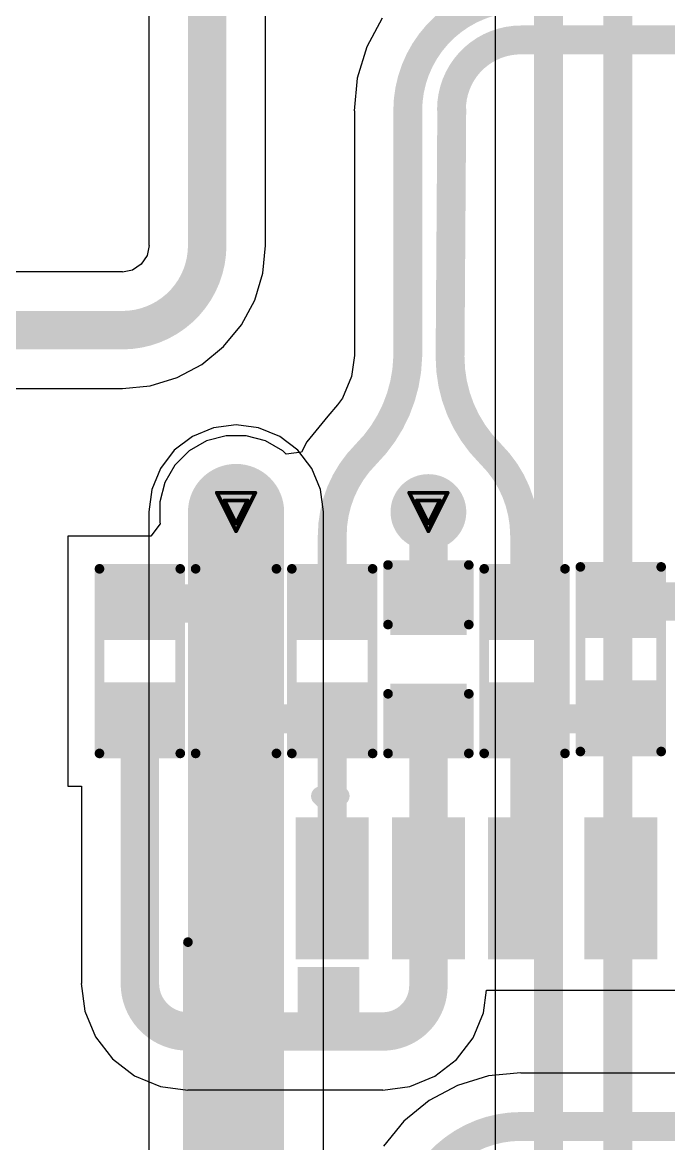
# Model space of a CAD drawing. Header units: inches. Extents: x 0 to 11.4, y 0 to 6.8.
# Drawn here: x 2.265 to 2.601, y 2.562 to 3.145 of the extents above; entities that cross this region are included whole.
import ezdxf

# ---------------------------------------------------------------- set-up
doc = ezdxf.new("R2010")
doc.units = ezdxf.units.IN
doc.header["$MEASUREMENT"] = 0
for name, color, linetype in [('Bottom Layer', 5, 'Continuous'), ('Bottom Overlay', 54, 'Continuous'), ('Bottom Paste', 16, 'Continuous'), ('Bottom Solder', 6, 'Continuous'), ('Drill Drawing', 1, 'Continuous'), ('Top Layer', 1, 'Continuous'), ('Via Holes', 16, 'Continuous')]:
    doc.layers.add(name, color=color, linetype=linetype)

# ---------------------------------------------------------------- blocks, each defined once
blk = doc.blocks.new('H1102NLT_B_3')
at = {"layer": 'Bottom Layer'}
for points in [[(-0.20079, 0.18996), (-0.13504, 0.18996), (-0.13504, 0.16004), (-0.20079, 0.16004)], [(0.20079, 0.16004), (0.13504, 0.16004), (0.13504, 0.18996), (0.20079, 0.18996)], [(-0.20079, 0.13996), (-0.13504, 0.13996), (-0.13504, 0.11004), (-0.20079, 0.11004)], [(0.20079, 0.11004), (0.13504, 0.11004), (0.13504, 0.13996), (0.20079, 0.13996)], [(-0.20079, 0.08996), (-0.13504, 0.08996), (-0.13504, 0.06004), (-0.20079, 0.06004)], [(0.20079, 0.06004), (0.13504, 0.06004), (0.13504, 0.08996), (0.20079, 0.08996)], [(-0.20079, 0.03996), (-0.13504, 0.03996), (-0.13504, 0.01004), (-0.20079, 0.01004)], [(0.20079, 0.01004), (0.13504, 0.01004), (0.13504, 0.03996), (0.20079, 0.03996)], [(-0.20079, -0.01004), (-0.13504, -0.01004), (-0.13504, -0.03996), (-0.20079, -0.03996)], [(0.20079, -0.03996), (0.13504, -0.03996), (0.13504, -0.01004), (0.20079, -0.01004)], [(-0.20079, -0.06004), (-0.13504, -0.06004), (-0.13504, -0.08996), (-0.20079, -0.08996)], [(0.20079, -0.08996), (0.13504, -0.08996), (0.13504, -0.06004), (0.20079, -0.06004)], [(-0.20079, -0.11004), (-0.13504, -0.11004), (-0.13504, -0.13996), (-0.20079, -0.13996)], [(0.20079, -0.13996), (0.13504, -0.13996), (0.13504, -0.11004), (0.20079, -0.11004)], [(-0.20079, -0.16004), (-0.13504, -0.16004), (-0.13504, -0.18996), (-0.20079, -0.18996)], [(0.20079, -0.18996), (0.13504, -0.18996), (0.13504, -0.16004), (0.20079, -0.16004)]]:
    blk.add_hatch(color=5, dxfattribs=at).paths.add_polyline_path(points)
at = {"layer": 'Bottom Overlay'}
blk.add_hatch(color=54, dxfattribs=at).paths.add_polyline_path([(-0.127, -0.193), (-0.095, -0.193), (-0.095, -0.161), (-0.127, -0.161)])
at = {"layer": 'Bottom Paste'}
for points in [[(-0.20079, 0.18996), (-0.13504, 0.18996), (-0.13504, 0.16004), (-0.20079, 0.16004)], [(0.20079, 0.16004), (0.13504, 0.16004), (0.13504, 0.18996), (0.20079, 0.18996)], [(-0.20079, 0.13996), (-0.13504, 0.13996), (-0.13504, 0.11004), (-0.20079, 0.11004)], [(0.20079, 0.11004), (0.13504, 0.11004), (0.13504, 0.13996), (0.20079, 0.13996)], [(-0.20079, 0.08996), (-0.13504, 0.08996), (-0.13504, 0.06004), (-0.20079, 0.06004)], [(0.20079, 0.06004), (0.13504, 0.06004), (0.13504, 0.08996), (0.20079, 0.08996)], [(-0.20079, 0.03996), (-0.13504, 0.03996), (-0.13504, 0.01004), (-0.20079, 0.01004)], [(0.20079, 0.01004), (0.13504, 0.01004), (0.13504, 0.03996), (0.20079, 0.03996)], [(-0.20079, -0.01004), (-0.13504, -0.01004), (-0.13504, -0.03996), (-0.20079, -0.03996)], [(0.20079, -0.03996), (0.13504, -0.03996), (0.13504, -0.01004), (0.20079, -0.01004)], [(-0.20079, -0.06004), (-0.13504, -0.06004), (-0.13504, -0.08996), (-0.20079, -0.08996)], [(0.20079, -0.08996), (0.13504, -0.08996), (0.13504, -0.06004), (0.20079, -0.06004)], [(-0.20079, -0.11004), (-0.13504, -0.11004), (-0.13504, -0.13996), (-0.20079, -0.13996)], [(0.20079, -0.13996), (0.13504, -0.13996), (0.13504, -0.11004), (0.20079, -0.11004)], [(-0.20079, -0.16004), (-0.13504, -0.16004), (-0.13504, -0.18996), (-0.20079, -0.18996)], [(0.20079, -0.18996), (0.13504, -0.18996), (0.13504, -0.16004), (0.20079, -0.16004)]]:
    blk.add_hatch(color=16, dxfattribs=at).paths.add_polyline_path(points)
at = {"layer": 'Bottom Solder'}
for points in [[(-0.20479, 0.19396), (-0.13104, 0.19396), (-0.13104, 0.15604), (-0.20479, 0.15604)], [(0.20479, 0.15604), (0.13104, 0.15604), (0.13104, 0.19396), (0.20479, 0.19396)], [(-0.20479, 0.14396), (-0.13104, 0.14396), (-0.13104, 0.10604), (-0.20479, 0.10604)], [(0.20479, 0.10604), (0.13104, 0.10604), (0.13104, 0.14396), (0.20479, 0.14396)], [(-0.20479, 0.09396), (-0.13104, 0.09396), (-0.13104, 0.05604), (-0.20479, 0.05604)], [(0.20479, 0.05604), (0.13104, 0.05604), (0.13104, 0.09396), (0.20479, 0.09396)], [(-0.20479, 0.04396), (-0.13104, 0.04396), (-0.13104, 0.00604), (-0.20479, 0.00604)], [(0.20479, 0.00604), (0.13104, 0.00604), (0.13104, 0.04396), (0.20479, 0.04396)], [(-0.20479, -0.00604), (-0.13104, -0.00604), (-0.13104, -0.04396), (-0.20479, -0.04396)], [(0.20479, -0.04396), (0.13104, -0.04396), (0.13104, -0.00604), (0.20479, -0.00604)], [(-0.20479, -0.05604), (-0.13104, -0.05604), (-0.13104, -0.09396), (-0.20479, -0.09396)], [(0.20479, -0.09396), (0.13104, -0.09396), (0.13104, -0.05604), (0.20479, -0.05604)], [(-0.20479, -0.10604), (-0.13104, -0.10604), (-0.13104, -0.14396), (-0.20479, -0.14396)], [(0.20479, -0.14396), (0.13104, -0.14396), (0.13104, -0.10604), (0.20479, -0.10604)], [(-0.20479, -0.15604), (-0.13104, -0.15604), (-0.13104, -0.19396), (-0.20479, -0.19396)], [(0.20479, -0.19396), (0.13104, -0.19396), (0.13104, -0.15604), (0.20479, -0.15604)]]:
    blk.add_hatch(color=6, dxfattribs=at).paths.add_polyline_path(points)
at = {"layer": 'Bottom Overlay'}
for points, const_width in [([(0.13996, 0.25), (-0.13996, 0.25)], 0.005), ([(-0.21091, -0.176), (-0.21591, -0.171)], 0.01), ([(-0.21591, -0.181), (-0.21591, -0.171)], 0.01), ([(-0.21591, -0.181), (-0.21091, -0.176)], 0.01), ([(0.13996, -0.25), (-0.13996, -0.25)], 0.005)]:
    blk.add_lwpolyline(points, dxfattribs=dict(at, const_width=const_width))
for points, const_width in [([(-0.14121, 0.25, 1), (-0.13871, 0.25, 1)], 0.0025), ([(0.13871, 0.25, 1), (0.14121, 0.25, 1)], 0.0025), ([(-0.21841, -0.171, 1), (-0.21341, -0.171, 1)], 0.005), ([(-0.21841, -0.171, 1), (-0.21341, -0.171, 1)], 0.005), ([(-0.21341, -0.176, 1), (-0.20841, -0.176, 1)], 0.005), ([(-0.21341, -0.176, 1), (-0.20841, -0.176, 1)], 0.005), ([(-0.21841, -0.181, 1), (-0.21341, -0.181, 1)], 0.005), ([(-0.21841, -0.181, 1), (-0.21341, -0.181, 1)], 0.005), ([(-0.14121, -0.25, 1), (-0.13871, -0.25, 1)], 0.0025), ([(0.13871, -0.25, 1), (0.14121, -0.25, 1)], 0.0025)]:
    blk.add_lwpolyline(points, format="xyb", close=True, dxfattribs=dict(at, const_width=const_width))
blk = doc.blocks.new('R___0603_B_45')
at = {"layer": 'Bottom Layer'}
for points in [[(-0.045, -0.0175), (-0.045, 0.0175), (-0.015, 0.0175), (-0.015, -0.0175)], [(0.015, -0.0175), (0.015, 0.0175), (0.045, 0.0175), (0.045, -0.0175)]]:
    blk.add_hatch(color=5, dxfattribs=at).paths.add_polyline_path(points)
at = {"layer": 'Bottom Paste'}
for points in [[(-0.045, -0.0175), (-0.045, 0.0175), (-0.015, 0.0175), (-0.015, -0.0175)], [(0.015, -0.0175), (0.015, 0.0175), (0.045, 0.0175), (0.045, -0.0175)]]:
    blk.add_hatch(color=16, dxfattribs=at).paths.add_polyline_path(points)
at = {"layer": 'Bottom Solder'}
for points in [[(-0.049, -0.0215), (-0.049, 0.0215), (-0.011, 0.0215), (-0.011, -0.0215)], [(0.011, -0.0215), (0.011, 0.0215), (0.049, 0.0215), (0.049, -0.0215)]]:
    blk.add_hatch(color=6, dxfattribs=at).paths.add_polyline_path(points)
at = {"layer": 'Bottom Overlay', "const_width": 0.005}
for points in [[(-0.048, -0.021), (-0.048, 0.021)], [(0.048, 0.021), (-0.048, 0.021)], [(0.048, -0.021), (0.048, 0.021)], [(0.048, -0.021), (-0.048, -0.021)]]:
    blk.add_lwpolyline(points, dxfattribs=at)
at = {"layer": 'Bottom Overlay', "const_width": 0.0025}
for points in [[(-0.04925, 0.021, 1), (-0.04675, 0.021, 1)], [(-0.04925, 0.021, 1), (-0.04675, 0.021, 1)], [(0.04675, 0.021, 1), (0.04925, 0.021, 1)], [(0.04675, 0.021, 1), (0.04925, 0.021, 1)], [(-0.04925, -0.021, 1), (-0.04675, -0.021, 1)], [(-0.04925, -0.021, 1), (-0.04675, -0.021, 1)], [(0.04675, -0.021, 1), (0.04925, -0.021, 1)], [(0.04675, -0.021, 1), (0.04925, -0.021, 1)]]:
    blk.add_lwpolyline(points, format="xyb", close=True, dxfattribs=at)
blk = doc.blocks.new('R___0603_B_47')
at = {"layer": 'Bottom Layer'}
for points in [[(-0.045, -0.0175), (-0.045, 0.0175), (-0.015, 0.0175), (-0.015, -0.0175)], [(0.015, -0.0175), (0.015, 0.0175), (0.045, 0.0175), (0.045, -0.0175)]]:
    blk.add_hatch(color=5, dxfattribs=at).paths.add_polyline_path(points)
at = {"layer": 'Bottom Paste'}
for points in [[(-0.045, -0.0175), (-0.045, 0.0175), (-0.015, 0.0175), (-0.015, -0.0175)], [(0.015, -0.0175), (0.015, 0.0175), (0.045, 0.0175), (0.045, -0.0175)]]:
    blk.add_hatch(color=16, dxfattribs=at).paths.add_polyline_path(points)
at = {"layer": 'Bottom Solder'}
for points in [[(-0.049, -0.0215), (-0.049, 0.0215), (-0.011, 0.0215), (-0.011, -0.0215)], [(0.011, -0.0215), (0.011, 0.0215), (0.049, 0.0215), (0.049, -0.0215)]]:
    blk.add_hatch(color=6, dxfattribs=at).paths.add_polyline_path(points)
at = {"layer": 'Bottom Overlay', "const_width": 0.005}
for points in [[(-0.048, -0.021), (-0.048, 0.021)], [(0.048, 0.021), (-0.048, 0.021)], [(0.048, -0.021), (0.048, 0.021)], [(0.048, -0.021), (-0.048, -0.021)]]:
    blk.add_lwpolyline(points, dxfattribs=at)
at = {"layer": 'Bottom Overlay', "const_width": 0.0025}
for points in [[(-0.04925, 0.021, 1), (-0.04675, 0.021, 1)], [(-0.04925, 0.021, 1), (-0.04675, 0.021, 1)], [(0.04675, 0.021, 1), (0.04925, 0.021, 1)], [(0.04675, 0.021, 1), (0.04925, 0.021, 1)], [(-0.04925, -0.021, 1), (-0.04675, -0.021, 1)], [(-0.04925, -0.021, 1), (-0.04675, -0.021, 1)], [(0.04675, -0.021, 1), (0.04925, -0.021, 1)], [(0.04675, -0.021, 1), (0.04925, -0.021, 1)]]:
    blk.add_lwpolyline(points, format="xyb", close=True, dxfattribs=at)
blk = doc.blocks.new('R___0603_B_48')
at = {"layer": 'Bottom Layer'}
for points in [[(-0.045, -0.0175), (-0.045, 0.0175), (-0.015, 0.0175), (-0.015, -0.0175)], [(0.015, -0.0175), (0.015, 0.0175), (0.045, 0.0175), (0.045, -0.0175)]]:
    blk.add_hatch(color=5, dxfattribs=at).paths.add_polyline_path(points)
at = {"layer": 'Bottom Paste'}
for points in [[(-0.045, -0.0175), (-0.045, 0.0175), (-0.015, 0.0175), (-0.015, -0.0175)], [(0.015, -0.0175), (0.015, 0.0175), (0.045, 0.0175), (0.045, -0.0175)]]:
    blk.add_hatch(color=16, dxfattribs=at).paths.add_polyline_path(points)
at = {"layer": 'Bottom Solder'}
for points in [[(-0.049, -0.0215), (-0.049, 0.0215), (-0.011, 0.0215), (-0.011, -0.0215)], [(0.011, -0.0215), (0.011, 0.0215), (0.049, 0.0215), (0.049, -0.0215)]]:
    blk.add_hatch(color=6, dxfattribs=at).paths.add_polyline_path(points)
at = {"layer": 'Bottom Overlay', "const_width": 0.005}
for points in [[(-0.048, -0.021), (-0.048, 0.021)], [(0.048, 0.021), (-0.048, 0.021)], [(0.048, -0.021), (0.048, 0.021)], [(0.048, -0.021), (-0.048, -0.021)]]:
    blk.add_lwpolyline(points, dxfattribs=at)
at = {"layer": 'Bottom Overlay', "const_width": 0.0025}
for points in [[(-0.04925, 0.021, 1), (-0.04675, 0.021, 1)], [(-0.04925, 0.021, 1), (-0.04675, 0.021, 1)], [(0.04675, 0.021, 1), (0.04925, 0.021, 1)], [(0.04675, 0.021, 1), (0.04925, 0.021, 1)], [(-0.04925, -0.021, 1), (-0.04675, -0.021, 1)], [(-0.04925, -0.021, 1), (-0.04675, -0.021, 1)], [(0.04675, -0.021, 1), (0.04925, -0.021, 1)], [(0.04675, -0.021, 1), (0.04925, -0.021, 1)]]:
    blk.add_lwpolyline(points, format="xyb", close=True, dxfattribs=at)
blk = doc.blocks.new('R___0603_B_49')
at = {"layer": 'Bottom Layer'}
for points in [[(-0.045, -0.0175), (-0.045, 0.0175), (-0.015, 0.0175), (-0.015, -0.0175)], [(0.015, -0.0175), (0.015, 0.0175), (0.045, 0.0175), (0.045, -0.0175)]]:
    blk.add_hatch(color=5, dxfattribs=at).paths.add_polyline_path(points)
at = {"layer": 'Bottom Paste'}
for points in [[(-0.045, -0.0175), (-0.045, 0.0175), (-0.015, 0.0175), (-0.015, -0.0175)], [(0.015, -0.0175), (0.015, 0.0175), (0.045, 0.0175), (0.045, -0.0175)]]:
    blk.add_hatch(color=16, dxfattribs=at).paths.add_polyline_path(points)
at = {"layer": 'Bottom Solder'}
for points in [[(-0.049, -0.0215), (-0.049, 0.0215), (-0.011, 0.0215), (-0.011, -0.0215)], [(0.011, -0.0215), (0.011, 0.0215), (0.049, 0.0215), (0.049, -0.0215)]]:
    blk.add_hatch(color=6, dxfattribs=at).paths.add_polyline_path(points)
at = {"layer": 'Bottom Overlay', "const_width": 0.005}
for points in [[(-0.048, -0.021), (-0.048, 0.021)], [(0.048, 0.021), (-0.048, 0.021)], [(0.048, -0.021), (0.048, 0.021)], [(0.048, -0.021), (-0.048, -0.021)]]:
    blk.add_lwpolyline(points, dxfattribs=at)
at = {"layer": 'Bottom Overlay', "const_width": 0.0025}
for points in [[(-0.04925, 0.021, 1), (-0.04675, 0.021, 1)], [(-0.04925, 0.021, 1), (-0.04675, 0.021, 1)], [(0.04675, 0.021, 1), (0.04925, 0.021, 1)], [(0.04675, 0.021, 1), (0.04925, 0.021, 1)], [(-0.04925, -0.021, 1), (-0.04675, -0.021, 1)], [(-0.04925, -0.021, 1), (-0.04675, -0.021, 1)], [(0.04675, -0.021, 1), (0.04925, -0.021, 1)], [(0.04675, -0.021, 1), (0.04925, -0.021, 1)]]:
    blk.add_lwpolyline(points, format="xyb", close=True, dxfattribs=at)
blk = doc.blocks.new('R___0603_B_50')
at = {"layer": 'Bottom Layer'}
for points in [[(-0.045, -0.0175), (-0.045, 0.0175), (-0.015, 0.0175), (-0.015, -0.0175)], [(0.015, -0.0175), (0.015, 0.0175), (0.045, 0.0175), (0.045, -0.0175)]]:
    blk.add_hatch(color=5, dxfattribs=at).paths.add_polyline_path(points)
at = {"layer": 'Bottom Paste'}
for points in [[(-0.045, -0.0175), (-0.045, 0.0175), (-0.015, 0.0175), (-0.015, -0.0175)], [(0.015, -0.0175), (0.015, 0.0175), (0.045, 0.0175), (0.045, -0.0175)]]:
    blk.add_hatch(color=16, dxfattribs=at).paths.add_polyline_path(points)
at = {"layer": 'Bottom Solder'}
for points in [[(-0.049, -0.0215), (-0.049, 0.0215), (-0.011, 0.0215), (-0.011, -0.0215)], [(0.011, -0.0215), (0.011, 0.0215), (0.049, 0.0215), (0.049, -0.0215)]]:
    blk.add_hatch(color=6, dxfattribs=at).paths.add_polyline_path(points)
at = {"layer": 'Bottom Overlay', "const_width": 0.005}
for points in [[(-0.048, -0.021), (-0.048, 0.021)], [(0.048, 0.021), (-0.048, 0.021)], [(0.048, -0.021), (0.048, 0.021)], [(0.048, -0.021), (-0.048, -0.021)]]:
    blk.add_lwpolyline(points, dxfattribs=at)
at = {"layer": 'Bottom Overlay', "const_width": 0.0025}
for points in [[(-0.04925, 0.021, 1), (-0.04675, 0.021, 1)], [(-0.04925, 0.021, 1), (-0.04675, 0.021, 1)], [(0.04675, 0.021, 1), (0.04925, 0.021, 1)], [(0.04675, 0.021, 1), (0.04925, 0.021, 1)], [(-0.04925, -0.021, 1), (-0.04675, -0.021, 1)], [(-0.04925, -0.021, 1), (-0.04675, -0.021, 1)], [(0.04675, -0.021, 1), (0.04925, -0.021, 1)], [(0.04675, -0.021, 1), (0.04925, -0.021, 1)]]:
    blk.add_lwpolyline(points, format="xyb", close=True, dxfattribs=at)
blk = doc.blocks.new('C___0603_B_66')
at = {"layer": 'Bottom Layer'}
for points in [[(-0.045, -0.0175), (-0.045, 0.0175), (-0.015, 0.0175), (-0.015, -0.0175)], [(0.015, -0.0175), (0.015, 0.0175), (0.045, 0.0175), (0.045, -0.0175)]]:
    blk.add_hatch(color=5, dxfattribs=at).paths.add_polyline_path(points)
at = {"layer": 'Bottom Paste'}
for points in [[(-0.045, -0.0175), (-0.045, 0.0175), (-0.015, 0.0175), (-0.015, -0.0175)], [(0.015, -0.0175), (0.015, 0.0175), (0.045, 0.0175), (0.045, -0.0175)]]:
    blk.add_hatch(color=16, dxfattribs=at).paths.add_polyline_path(points)
at = {"layer": 'Bottom Solder'}
for points in [[(-0.04736, -0.01986), (-0.04736, 0.01986), (-0.01264, 0.01986), (-0.01264, -0.01986)], [(0.01264, -0.01986), (0.01264, 0.01986), (0.04736, 0.01986), (0.04736, -0.01986)]]:
    blk.add_hatch(color=6, dxfattribs=at).paths.add_polyline_path(points)
at = {"layer": 'Bottom Overlay', "const_width": 0.005}
for points in [[(-0.018, 0.021), (-0.049, 0.021)], [(-0.049, -0.021), (-0.049, 0.021)], [(0.049, 0.021), (0.018, 0.021)], [(0.049, -0.021), (0.049, 0.021)], [(-0.018, -0.021), (-0.049, -0.021)], [(0.049, -0.021), (0.018, -0.021)]]:
    blk.add_lwpolyline(points, dxfattribs=at)
at = {"layer": 'Bottom Overlay', "const_width": 0.0025}
for points in [[(-0.05025, 0.021, 1), (-0.04775, 0.021, 1)], [(-0.05025, 0.021, 1), (-0.04775, 0.021, 1)], [(-0.01925, 0.021, 1), (-0.01675, 0.021, 1)], [(0.01675, 0.021, 1), (0.01925, 0.021, 1)], [(0.04775, 0.021, 1), (0.05025, 0.021, 1)], [(0.04775, 0.021, 1), (0.05025, 0.021, 1)], [(-0.05025, -0.021, 1), (-0.04775, -0.021, 1)], [(-0.05025, -0.021, 1), (-0.04775, -0.021, 1)], [(-0.01925, -0.021, 1), (-0.01675, -0.021, 1)], [(0.01675, -0.021, 1), (0.01925, -0.021, 1)], [(0.04775, -0.021, 1), (0.05025, -0.021, 1)], [(0.04775, -0.021, 1), (0.05025, -0.021, 1)]]:
    blk.add_lwpolyline(points, format="xyb", close=True, dxfattribs=at)

msp = doc.modelspace()

# ---------------------------------------------------------------- hatches: boundary and pattern name
at = {"layer": 'Bottom Layer'}
h = msp.add_hatch(color=5, dxfattribs=at)
edge = h.paths.add_edge_path()
edge.add_arc((2.3761, 2.89045), 0.01969, 0, 360)
h = msp.add_hatch(color=5, dxfattribs=at)
edge = h.paths.add_edge_path()
edge.add_arc((2.4761, 2.89045), 0.01969, 0, 360)
at = {"layer": 'Top Layer'}
h = msp.add_hatch(color=1, dxfattribs=at)
edge = h.paths.add_edge_path()
edge.add_arc((2.3761, 2.89045), 0.01969, 0, 360)
h = msp.add_hatch(color=1, dxfattribs=at)
edge = h.paths.add_edge_path()
edge.add_arc((2.4761, 2.89045), 0.01969, 0, 360)
at = {"layer": 'Via Holes'}
h = msp.add_hatch(color=7, dxfattribs=at)
edge = h.paths.add_edge_path()
edge.add_arc((2.3761, 2.89045), 0.01181, 0, 360)
h = msp.add_hatch(color=7, dxfattribs=at)
edge = h.paths.add_edge_path()
edge.add_arc((2.4761, 2.89045), 0.01181, 0, 360)

# ---------------------------------------------------------------- linework, layer by layer
at = {"layer": 'Bottom Layer'}
for p, q in [((2.33084, 3.562), (2.33084, 3.0291)), ((2.39136, 3.0291), (2.39136, 3.562)), ((2.45205, 3.14732), (2.44403, 3.13232)), ((2.44403, 3.13232), (2.4391, 3.11605)), ((2.4391, 3.11605), (2.43743, 3.09912)), ((2.43743, 3.09912), (2.43761, 3.09912)), ((2.43761, 3.09912), (2.43761, 2.97178)), ((2.33085, 3.02902), (2.32981, 3.02379)), ((2.33084, 3.0291), (2.33085, 3.02902)), ((2.39003, 3.01458), (2.39146, 3.0291)), ((2.39146, 3.0291), (2.39136, 3.0291)), ((2.32981, 3.02379), (2.32681, 3.0193)), ((2.317, 3.01526), (2.19386, 3.01526)), ((2.31708, 3.01525), (2.317, 3.01526)), ((2.32231, 3.01629), (2.31708, 3.01525)), ((2.32681, 3.0193), (2.32231, 3.01629)), ((2.38579, 3.00061), (2.39003, 3.01458)), ((2.37891, 2.98773), (2.38579, 3.00061)), ((2.36965, 2.97645), (2.37891, 2.98773)), ((2.35837, 2.96719), (2.36965, 2.97645)), ((2.43761, 2.97178), (2.43618, 2.96091)), ((2.34549, 2.96031), (2.35837, 2.96719)), ((2.33153, 2.95607), (2.34549, 2.96031)), ((2.43618, 2.96091), (2.43151, 2.94965)), ((2.19386, 2.95474), (2.317, 2.95474)), ((2.317, 2.95464), (2.33153, 2.95607)), ((2.317, 2.95474), (2.317, 2.95464)), ((2.42882, 2.94614), (2.42386, 2.9402)), ((2.43151, 2.94965), (2.42882, 2.94614)), ((2.42386, 2.9402), (2.41295, 2.92691)), ((2.42386, 2.9402), (2.42386, 2.9402)), ((2.36078, 2.92743), (2.35173, 2.92221)), ((2.37088, 2.93014), (2.36078, 2.92743)), ((2.38133, 2.93014), (2.37088, 2.93014)), ((2.39142, 2.92743), (2.38133, 2.93014)), ((2.40047, 2.92221), (2.39142, 2.92743)), ((2.35173, 2.92221), (2.34435, 2.91482)), ((2.40222, 2.92046), (2.40047, 2.92221)), ((2.41013, 2.92163), (2.40222, 2.92046)), ((2.41295, 2.92691), (2.41013, 2.92163)), ((2.34435, 2.91482), (2.33912, 2.90577)), ((2.33912, 2.90577), (2.33642, 2.89568)), ((2.33642, 2.89568), (2.33642, 2.88523)), ((2.33668, 2.88424), (2.33181, 2.87789)), ((2.33642, 2.88523), (2.33668, 2.88424)), ((2.33181, 2.87789), (2.2886, 2.87789)), ((2.2886, 2.87789), (2.2886, 2.80789)), ((2.2886, 2.80789), (2.2886, 2.74789)), ((2.2886, 2.74789), (2.29584, 2.74789)), ((2.29584, 2.74789), (2.29584, 2.64528)), ((2.29584, 2.64528), (2.29563, 2.64528)), ((2.29563, 2.64528), (2.29752, 2.63092)), ((2.50472, 2.62998), (2.50628, 2.64184)), ((2.50628, 2.64184), (2.68162, 2.64184)), ((2.29752, 2.63092), (2.30306, 2.61754)), ((2.49931, 2.61691), (2.50472, 2.62998)), ((2.30306, 2.61754), (2.31188, 2.60606)), ((2.4907, 2.60569), (2.49931, 2.61691)), ((2.31188, 2.60606), (2.32336, 2.59724)), ((2.47947, 2.59708), (2.4907, 2.60569)), ((2.32336, 2.59724), (2.33674, 2.5917)), ((2.46641, 2.59166), (2.47947, 2.59708)), ((2.50741, 2.59715), (2.49128, 2.59226)), ((2.52419, 2.5988), (2.50741, 2.59715)), ((2.52419, 2.59863), (2.52419, 2.5988)), ((2.69133, 2.59863), (2.52419, 2.59863)), ((2.33674, 2.5917), (2.3511, 2.58981)), ((2.3511, 2.58981), (2.3511, 2.59002)), ((2.3511, 2.59002), (2.45238, 2.59002)), ((2.45238, 2.58982), (2.46641, 2.59166)), ((2.45238, 2.59002), (2.45238, 2.58982)), ((2.49128, 2.59226), (2.47641, 2.58431)), ((2.47641, 2.58431), (2.46338, 2.57361)), ((2.46338, 2.57361), (2.45268, 2.56058))]:
    msp.add_line(p, q, dxfattribs=at)
for points, const_width in [([(2.3611, 3.0291), (2.3611, 3.562)], 0.02), ([(2.52419, 3.13596), (3.19735, 3.13596)], 0.015), ([(2.46535, 2.97108), (2.46535, 3.09912)], 0.015), ([(2.48735, 2.97108), (2.48824, 3.09987)], 0.015), ([(2.168, 2.985), (2.317, 2.985)], 0.02), ([(2.50811, 2.92094), (2.5086, 2.92045)], 0.015), ([(2.3761, 2.84289), (2.3761, 2.89045)], 0.02), ([(2.4761, 2.84389), (2.4761, 2.89045)], 0.02), ([(2.4261, 2.84289), (2.4261, 2.8782)], 0.015), ([(2.5261, 2.84289), (2.5261, 2.8782)], 0.015), ([(2.3261, 2.84289), (2.3761, 2.84289)], 0.02), ([(2.5761, 2.84389), (2.6251, 2.84389)], 0.02), ([(2.4761, 2.69472), (2.4761, 2.78389)], 0.02), ([(2.3261, 2.64528), (2.3261, 2.78289)], 0.02), ([(2.3761, 2.78289), (2.4261, 2.78289)], 0.015), ([(2.4261, 2.69472), (2.4261, 2.78289)], 0.015), ([(2.5261, 2.78289), (2.5751, 2.78289)], 0.015), ([(2.5261, 2.69472), (2.5261, 2.78289)], 0.015), ([(2.4761, 2.644), (2.4761, 2.69472)], 0.02), ([(2.3511, 2.62028), (2.45238, 2.62028)], 0.02), ([(2.52419, 2.57089), (2.87767, 2.57089)], 0.015)]:
    msp.add_lwpolyline(points, dxfattribs=dict(at, const_width=const_width))
for points, const_width in [([(2.46535, 3.09912, -0.414214), (2.52419, 3.15796)], 0.015), ([(2.4881, 3.09988, -0.414214), (2.52419, 3.13596)], 0.015), ([(2.3611, 3.0291, -0.414214), (2.317, 2.985)], 0.02), ([(2.46535, 2.97108, -0.192178), (2.4436, 2.92045)], 0.015), ([(2.50811, 2.92094, -0.198912), (2.48735, 2.97108)], 0.015), ([(2.4261, 2.8782, -0.198912), (2.4436, 2.92045)], 0.015), ([(2.5086, 2.92045, -0.198912), (2.5261, 2.8782)], 0.015), ([(2.5761, 2.78389, -0.414214), (2.5751, 2.78289)], 0.015), ([(2.3511, 2.62028, -0.414214), (2.3261, 2.64528)], 0.02), ([(2.4761, 2.644, -0.414214), (2.45238, 2.62028)], 0.02), ([(2.4661, 2.5128, -0.414214), (2.52419, 2.57089)], 0.015)]:
    msp.add_lwpolyline(points, format="xyb", dxfattribs=dict(at, const_width=const_width))
for points, const_width in [([(2.52044, 3.13596, 1), (2.52794, 3.13596, 1)], 0.0075), ([(2.52044, 3.13596, 1), (2.52794, 3.13596, 1)], 0.0075), ([(2.4616, 3.09912, 1), (2.4691, 3.09912, 1)], 0.0075), ([(2.4616, 3.09912, 1), (2.4691, 3.09912, 1)], 0.0075), ([(2.48435, 3.09988, 1), (2.49185, 3.09988, 1)], 0.0075), ([(2.48449, 3.09987, 1), (2.49199, 3.09987, 1)], 0.0075), ([(2.3561, 3.0291, 1), (2.3661, 3.0291, 1)], 0.01), ([(2.3561, 3.0291, 1), (2.3661, 3.0291, 1)], 0.01), ([(2.312, 2.985, 1), (2.322, 2.985, 1)], 0.01), ([(2.312, 2.985, 1), (2.322, 2.985, 1)], 0.01), ([(2.4616, 2.97108, 1), (2.4691, 2.97108, 1)], 0.0075), ([(2.4616, 2.97108, 1), (2.4691, 2.97108, 1)], 0.0075), ([(2.4836, 2.97108, 1), (2.4911, 2.97108, 1)], 0.0075), ([(2.4836, 2.97108, 1), (2.4911, 2.97108, 1)], 0.0075), ([(2.43985, 2.92045, 1), (2.44735, 2.92045, 1)], 0.0075), ([(2.43985, 2.92045, 1), (2.44735, 2.92045, 1)], 0.0075), ([(2.50436, 2.92094, 1), (2.51186, 2.92094, 1)], 0.0075), ([(2.50436, 2.92094, 1), (2.51186, 2.92094, 1)], 0.0075), ([(2.50485, 2.92045, 1), (2.51235, 2.92045, 1)], 0.0075), ([(2.50485, 2.92045, 1), (2.51235, 2.92045, 1)], 0.0075), ([(2.3711, 2.89045, 1), (2.3811, 2.89045, 1)], 0.01), ([(2.4711, 2.89045, 1), (2.4811, 2.89045, 1)], 0.01), ([(2.42235, 2.8782, 1), (2.42985, 2.8782, 1)], 0.0075), ([(2.42235, 2.8782, 1), (2.42985, 2.8782, 1)], 0.0075), ([(2.52235, 2.8782, 1), (2.52985, 2.8782, 1)], 0.0075), ([(2.52235, 2.8782, 1), (2.52985, 2.8782, 1)], 0.0075), ([(2.3211, 2.84289, 1), (2.3311, 2.84289, 1)], 0.01), ([(2.3711, 2.84289, 1), (2.3811, 2.84289, 1)], 0.01), ([(2.3711, 2.84289, 1), (2.3811, 2.84289, 1)], 0.01), ([(2.4711, 2.84389, 1), (2.4811, 2.84389, 1)], 0.01), ([(2.5711, 2.84389, 1), (2.5811, 2.84389, 1)], 0.01), ([(2.42235, 2.84289, 1), (2.42985, 2.84289, 1)], 0.0075), ([(2.52235, 2.84289, 1), (2.52985, 2.84289, 1)], 0.0075), ([(2.4711, 2.78389, 1), (2.4811, 2.78389, 1)], 0.01), ([(2.3211, 2.78289, 1), (2.3311, 2.78289, 1)], 0.01), ([(2.37235, 2.78289, 1), (2.37985, 2.78289, 1)], 0.0075), ([(2.42235, 2.78289, 1), (2.42985, 2.78289, 1)], 0.0075), ([(2.42235, 2.78289, 1), (2.42985, 2.78289, 1)], 0.0075), ([(2.52235, 2.78289, 1), (2.52985, 2.78289, 1)], 0.0075), ([(2.52235, 2.78289, 1), (2.52985, 2.78289, 1)], 0.0075), ([(2.57135, 2.78289, 1), (2.57885, 2.78289, 1)], 0.0075), ([(2.57135, 2.78289, 1), (2.57885, 2.78289, 1)], 0.0075), ([(2.57235, 2.78389, 1), (2.57985, 2.78389, 1)], 0.0075), ([(2.42235, 2.69472, 1), (2.42985, 2.69472, 1)], 0.0075), ([(2.4711, 2.69472, 1), (2.4811, 2.69472, 1)], 0.01), ([(2.4711, 2.69472, 1), (2.4811, 2.69472, 1)], 0.01), ([(2.52235, 2.69472, 1), (2.52985, 2.69472, 1)], 0.0075), ([(2.3211, 2.64528, 1), (2.3311, 2.64528, 1)], 0.01), ([(2.3211, 2.64528, 1), (2.3311, 2.64528, 1)], 0.01), ([(2.4711, 2.644, 1), (2.4811, 2.644, 1)], 0.01), ([(2.4711, 2.644, 1), (2.4811, 2.644, 1)], 0.01), ([(2.3461, 2.62028, 1), (2.3561, 2.62028, 1)], 0.01), ([(2.3461, 2.62028, 1), (2.3561, 2.62028, 1)], 0.01), ([(2.44738, 2.62028, 1), (2.45738, 2.62028, 1)], 0.01), ([(2.44738, 2.62028, 1), (2.45738, 2.62028, 1)], 0.01), ([(2.52044, 2.57089, 1), (2.52794, 2.57089, 1)], 0.0075), ([(2.52044, 2.57089, 1), (2.52794, 2.57089, 1)], 0.0075)]:
    msp.add_lwpolyline(points, format="xyb", close=True, dxfattribs=dict(at, const_width=const_width))
at = {"layer": 'Drill Drawing', "const_width": 0.002}
for points in [[(2.3661, 2.90045), (2.3861, 2.90045)], [(2.3661, 2.90045), (2.3761, 2.88045)], [(2.3761, 2.88045), (2.3861, 2.90045)], [(2.4661, 2.90045), (2.4861, 2.90045)], [(2.4661, 2.90045), (2.4761, 2.88045)], [(2.4761, 2.88045), (2.4861, 2.90045)], [(2.3701, 2.89645), (2.3821, 2.89645)], [(2.3701, 2.89645), (2.3761, 2.88445)], [(2.3761, 2.88445), (2.3821, 2.89645)], [(2.4701, 2.89645), (2.4821, 2.89645)], [(2.4701, 2.89645), (2.4761, 2.88445)], [(2.4761, 2.88445), (2.4821, 2.89645)]]:
    msp.add_lwpolyline(points, dxfattribs=at)
at = {"layer": 'Drill Drawing', "const_width": 0.001}
for points in [[(2.3656, 2.90045, 1), (2.3666, 2.90045, 1)], [(2.3656, 2.90045, 1), (2.3666, 2.90045, 1)], [(2.3856, 2.90045, 1), (2.3866, 2.90045, 1)], [(2.3856, 2.90045, 1), (2.3866, 2.90045, 1)], [(2.4656, 2.90045, 1), (2.4666, 2.90045, 1)], [(2.4656, 2.90045, 1), (2.4666, 2.90045, 1)], [(2.4856, 2.90045, 1), (2.4866, 2.90045, 1)], [(2.4856, 2.90045, 1), (2.4866, 2.90045, 1)], [(2.3696, 2.89645, 1), (2.3706, 2.89645, 1)], [(2.3696, 2.89645, 1), (2.3706, 2.89645, 1)], [(2.3816, 2.89645, 1), (2.3826, 2.89645, 1)], [(2.3816, 2.89645, 1), (2.3826, 2.89645, 1)], [(2.4696, 2.89645, 1), (2.4706, 2.89645, 1)], [(2.4696, 2.89645, 1), (2.4706, 2.89645, 1)], [(2.4816, 2.89645, 1), (2.4826, 2.89645, 1)], [(2.4816, 2.89645, 1), (2.4826, 2.89645, 1)], [(2.3756, 2.88445, 1), (2.3766, 2.88445, 1)], [(2.3756, 2.88445, 1), (2.3766, 2.88445, 1)], [(2.3756, 2.88045, 1), (2.3766, 2.88045, 1)], [(2.3756, 2.88045, 1), (2.3766, 2.88045, 1)], [(2.4756, 2.88445, 1), (2.4766, 2.88445, 1)], [(2.4756, 2.88445, 1), (2.4766, 2.88445, 1)], [(2.4756, 2.88045, 1), (2.4766, 2.88045, 1)], [(2.4756, 2.88045, 1), (2.4766, 2.88045, 1)]]:
    msp.add_lwpolyline(points, format="xyb", close=True, dxfattribs=at)
at = {"layer": 'Top Layer'}
for p, q in [((2.5108, 3.55123), (2.5108, 2.2655)), ((2.36435, 2.93429), (2.35341, 2.92976)), ((2.3761, 2.93584), (2.36435, 2.93429)), ((2.38785, 2.93429), (2.3761, 2.93584)), ((2.3988, 2.92976), (2.38785, 2.93429)), ((2.35341, 2.92976), (2.34401, 2.92255)), ((2.4082, 2.92255), (2.3988, 2.92976)), ((2.34401, 2.92255), (2.33679, 2.91315)), ((2.41541, 2.91315), (2.4082, 2.92255)), ((2.33679, 2.91315), (2.33226, 2.9022)), ((2.41994, 2.9022), (2.41541, 2.91315)), ((2.33226, 2.9022), (2.33071, 2.89045)), ((2.42149, 2.89045), (2.41994, 2.9022)), ((2.33071, 2.89045), (2.33071, 1.99534)), ((2.42149, 1.99534), (2.42149, 2.89045))]:
    msp.add_line(p, q, dxfattribs=at)
for points, const_width in [([(2.57454, 2.27239), (2.57454, 3.55581)], 0.015), ([(2.53854, 2.2655), (2.53854, 3.55123)], 0.015), ([(2.3761, 1.99534), (2.3761, 2.89045)], 0.05)]:
    msp.add_lwpolyline(points, dxfattribs=dict(at, const_width=const_width))
at = {"layer": 'Top Layer', "const_width": 0.025}
msp.add_lwpolyline([(2.3636, 2.89045, 1), (2.3886, 2.89045, 1)], format="xyb", close=True, dxfattribs=at)

# ---------------------------------------------------------------- block references
at = {"rotation": 270}
for name, p in [('R___0603_B_48', (2.3261, 2.81289)), ('R___0603_B_50', (2.3761, 2.81289)), ('R___0603_B_47', (2.4261, 2.81289)), ('C___0603_B_66', (2.4761, 2.81389)), ('R___0603_B_45', (2.5261, 2.81289)), ('R___0603_B_49', (2.5761, 2.81389)), ('H1102NLT_B_3', (2.6011, 2.5268))]:
    msp.add_blockref(name, p, dxfattribs=at)

doc.saveas('drawing.dxf')
